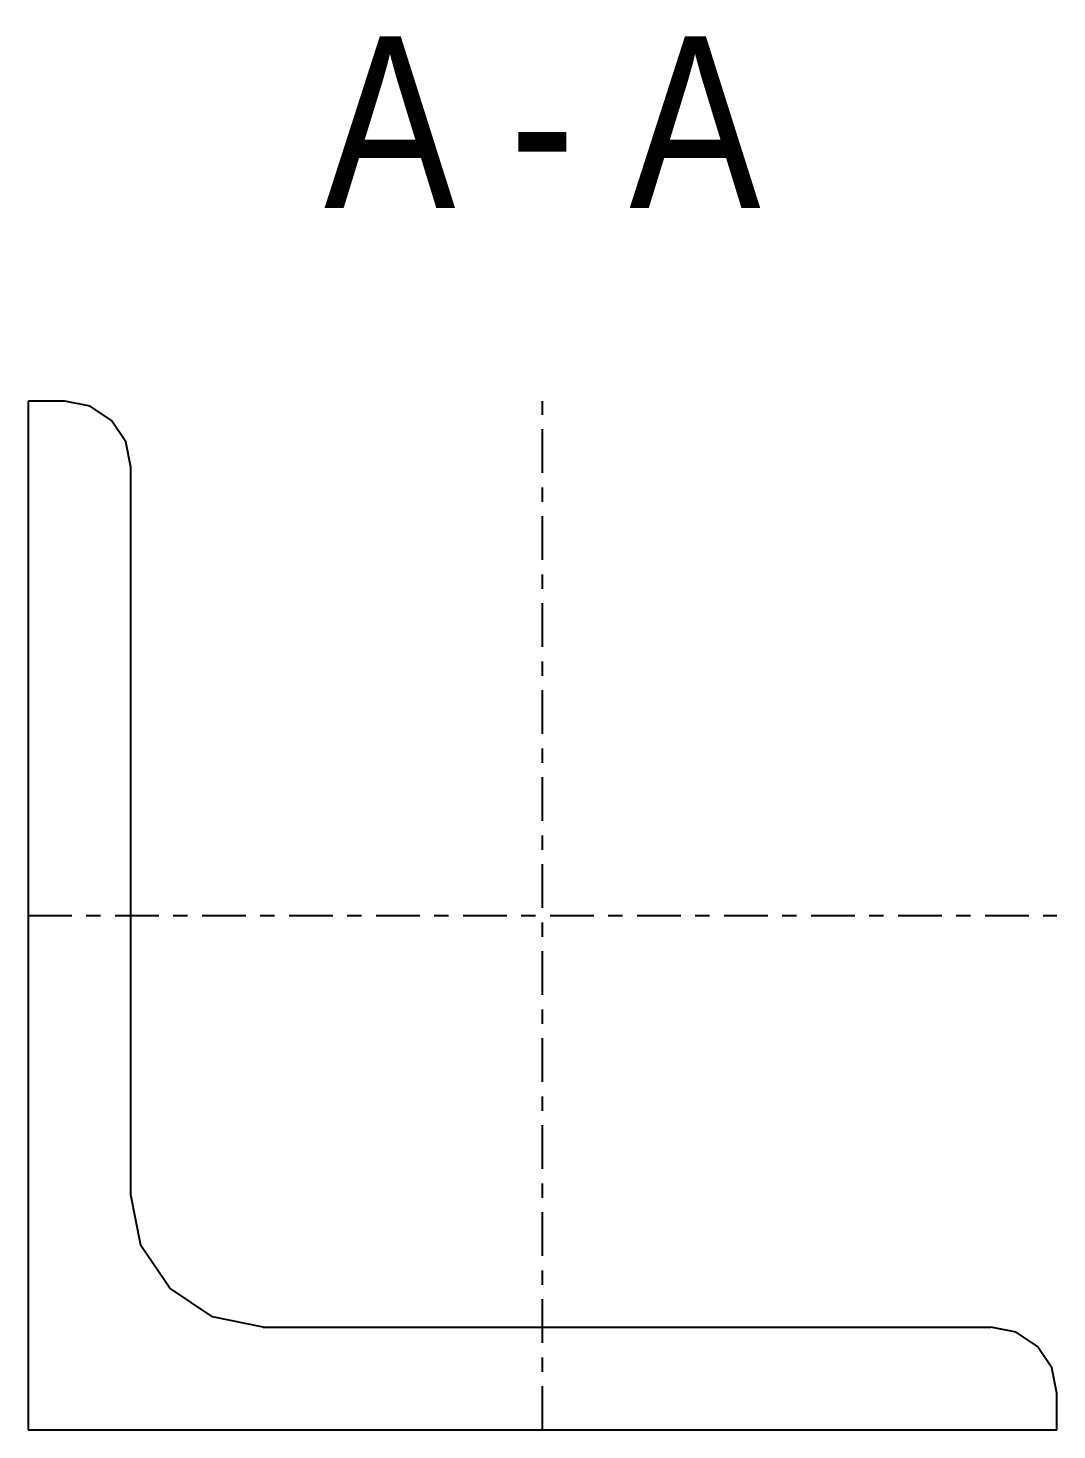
# Model space of a CAD drawing. Header units: millimetres. Extents: x 10 to 16158, y 4 to 182.
# Drawn here: x 10.5 to 80.5, y 10.5 to 105.9 of the extents above; entities that cross this region are included whole.
import ezdxf

# ---------------------------------------------------------------- set-up
doc = ezdxf.new("R2010")
doc.units = ezdxf.units.MM
doc.linetypes.add('DXK_LINE_DOT3', pattern=[5.9187, 2.979, -0.9799, 0.9799, -0.9799])
doc.layers.add('STÅL', color=7, linetype='Continuous')
doc.layers.add('TEKST', color=7, linetype='Continuous')
doc.styles.add('Arial Narrow', font='ARIALN.TTF', dxfattribs={"height": 0.2})

msp = doc.modelspace()

# ---------------------------------------------------------------- linework, layer by layer
at = {"layer": 'STÅL', "color": 2, "linetype": 'Continuous'}
for p, q in [((13, 80.5), (10.5, 80.5)), ((10.5, 80.5), (10.5, 10.5)), ((14.722, 80.157), (13, 80.5)), ((16.182, 79.182), (14.722, 80.157)), ((17.157, 77.722), (16.182, 79.182)), ((17.5, 76), (17.157, 77.722)), ((17.5, 26.5), (17.5, 76)), ((18.185, 23.056), (17.5, 26.5)), ((20.136, 20.136), (18.185, 23.056)), ((23.056, 18.185), (20.136, 20.136)), ((26.5, 17.5), (23.056, 18.185)), ((26.5, 17.5), (76, 17.5)), ((77.722, 17.157), (76, 17.5)), ((79.182, 16.182), (77.722, 17.157)), ((80.157, 14.722), (79.182, 16.182)), ((80.5, 13), (80.157, 14.722)), ((80.5, 10.5), (80.5, 13)), ((10.5, 10.5), (80.5, 10.5))]:
    msp.add_line(p, q, dxfattribs=at)
at = {"layer": 'STÅL', "color": 7, "linetype": 'DXK_LINE_DOT3'}
for p, q in [((45.5, 10.5), (45.5, 80.5)), ((10.5, 45.5), (80.5, 45.5))]:
    msp.add_line(p, q, dxfattribs=at)

# ---------------------------------------------------------------- wipeouts: each hides what was drawn before it
at = {"color": 0, "linetype": 'Continuous'}
for points in [[(39.594, 93.625), (39.594, 105.875), (30.646, 105.875), (30.646, 93.625)], [(47.731, 93.625), (47.731, 105.875), (43.269, 105.875), (43.269, 93.625)], [(60.354, 93.625), (60.354, 105.875), (51.406, 105.875), (51.406, 93.625)]]:
    msp.add_wipeout(points, dxfattribs=at).dxf.layer = 'TEKST'

# ---------------------------------------------------------------- next in the draw order: texts
at = {"layer": 'TEKST', "color": 3, "linetype": 'Continuous', "style": 'Arial Narrow'}
for s, p in [('A', (30.646, 93.625)), ('A', (51.406, 93.625)), ('-', (43.269, 93.625))]:
    msp.add_text(s, height=11.692, dxfattribs=at).set_placement(p)

doc.saveas('drawing.dxf')
